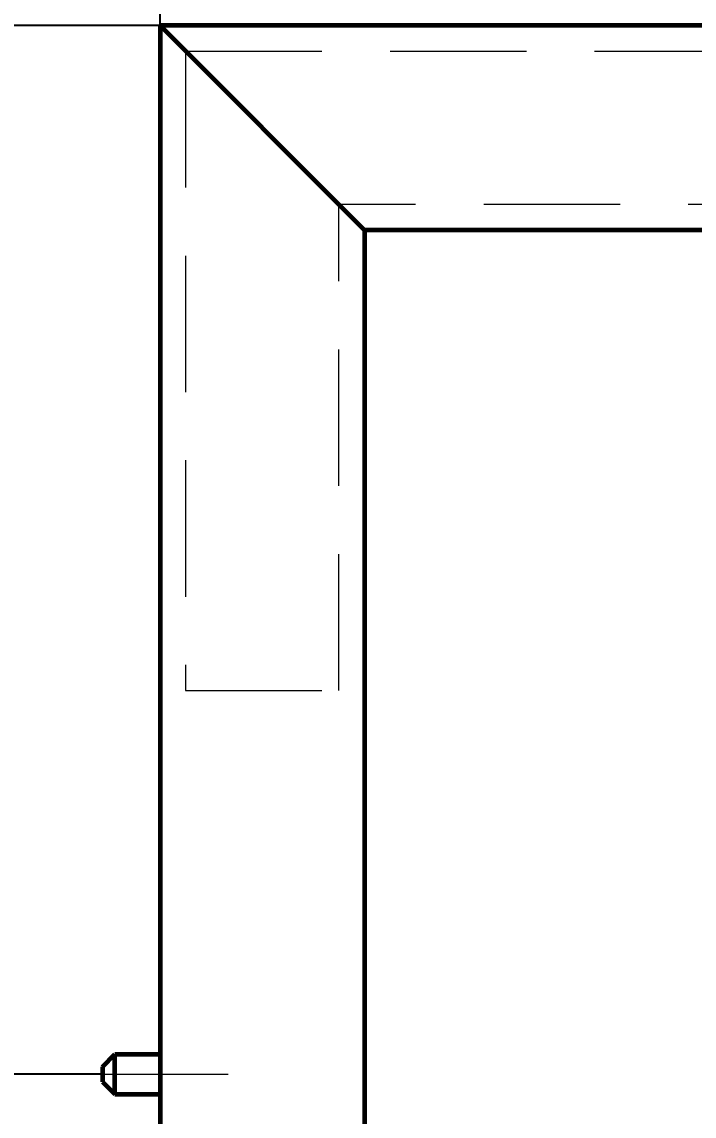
# Model space of a CAD drawing. Header units: millimetres. Extents: x -68 to 2520, y 0 to 297.
# Drawn here: x 2174.78 to 2194.51, y 180.42 to 212.5 of the extents above; entities that cross this region are included whole.
import ezdxf

# ---------------------------------------------------------------- set-up
doc = ezdxf.new("R2010")
doc.units = ezdxf.units.MM
for name, pattern in [('K5LT_AXLED', [13.660316, 9.160316, -1.5, 1.5, -1.5]), ('K5LT_BASIC', [0]), ('K5LT_DASHED', [6, 4, -2]), ('K5LT_THIN', [0])]:
    doc.linetypes.add(name, pattern=pattern)
doc.layers.add('Системный слой', color=7, linetype='Continuous')
doc.styles.add('KDIMTEXTSTYLE', font='GOST_AU.SHX', dxfattribs={"width": 0.96, "oblique": 15, "height": 5})
doc.dimstyles.new('KDIMSTYLE (1.50)', dxfattribs={"dimtxt": 5, "dimasz": 1, "dimexe": 2, "dimexo": 0, "dimgap": 1, "dimtad": 1, "dimlfac": 0.666667, "dimtxsty": 'KDIMTEXTSTYLE', "dimsah": 1, "dimcen": 0, "dimdle": 1, "dimadec": 0, "dimazin": 0, "dimtfac": 0.667, "dimtmove": 0, "dimatfit": 3, "dimfxl": 1, "dimtvp": 1, "dimtolj": 1, "dimtzin": 0, "dimarcsym": 0})

# ---------------------------------------------------------------- blocks, each defined once
blk = doc.blocks.new('KDIMARROW_01')
at = {"layer": 'Системный слой'}
blk.add_hatch(color=0, dxfattribs=at).paths.add_polyline_path([(0, 0), (-5, 0.658), (-4.5, 0), (-5, -0.658)])
at = {"layer": 'Системный слой', "color": 0, "linetype": 'K5LT_THIN', "lineweight": 18}
for p, q in [((-4.5, 0), (-5, 0.658)), ((-5, 0.658), (0, 0)), ((0, 0), (-5, -0.658)), ((-5, -0.658), (-4.5, 0)), ((0, 0), (-1, 0))]:
    blk.add_line(p, q, dxfattribs=at)

msp = doc.modelspace()

# ---------------------------------------------------------------- linework, layer by layer
at = {"layer": 'Системный слой', "color": 5, "linetype": 'K5LT_BASIC', "lineweight": 60, "true_color": 0x0000ff}
for p, q in [((2178.83456, 212.39632), (2178.83456, 89.39632)), ((2271.83456, 212.39632), (2178.83456, 212.39632)), ((2184.83456, 206.39632), (2178.83456, 212.39632)), ((2178.83456, 212.39632), (2178.83456, 89.39632)), ((2271.83456, 212.39632), (2178.83456, 212.39632)), ((2184.83456, 206.39632), (2178.83456, 212.39632)), ((2262.83456, 206.39632), (2184.83456, 206.39632)), ((2184.83456, 206.39632), (2184.83456, 95.39632)), ((2262.83456, 206.39632), (2184.83456, 206.39632)), ((2184.83456, 206.39632), (2184.83456, 95.39632)), ((2177.14406, 181.86682), (2177.51156, 182.23432)), ((2177.14406, 181.86682), (2177.51156, 182.23432)), ((2177.51156, 182.23432), (2178.83456, 182.23432)), ((2177.51156, 181.05894), (2177.51156, 182.23432)), ((2177.51156, 182.23432), (2178.83456, 182.23432)), ((2177.51156, 181.05894), (2177.51156, 182.23432)), ((2177.14406, 181.86516), (2177.14406, 181.42749)), ((2177.14406, 181.86516), (2177.14406, 181.42749)), ((2177.14406, 181.42582), (2177.51156, 181.05832)), ((2177.14406, 181.42582), (2177.51156, 181.05832)), ((2177.51156, 181.05894), (2178.83456, 181.05894)), ((2177.51156, 181.05894), (2178.83456, 181.05894)), ((2177.51156, 181.05832), (2178.83456, 181.05832)), ((2177.51156, 181.05832), (2178.83456, 181.05832))]:
    msp.add_line(p, q, dxfattribs=at)
at = {"layer": 'Системный слой', "color": 7, "linetype": 'K5LT_DASHED', "lineweight": 18}
for p, q in [((2179.58456, 211.64632), (2198.33456, 211.64632)), ((2179.58456, 211.64632), (2179.58456, 192.89632)), ((2198.33456, 207.14632), (2184.08456, 207.14632)), ((2184.08456, 192.89632), (2184.08456, 207.14632)), ((2179.58456, 192.89632), (2184.08456, 192.89632))]:
    msp.add_line(p, q, dxfattribs=at)
at = {"layer": 'Системный слой', "color": 30, "linetype": 'K5LT_AXLED', "lineweight": 18, "true_color": 0xff8000}
msp.add_line((2175.14406, 181.64632), (2180.83456, 181.64632), dxfattribs=at)
msp.add_line((2175.14406, 181.64632), (2180.83456, 181.64632), dxfattribs=at)

# ---------------------------------------------------------------- dimensions: what is measured, and where the dimension line sits
at = {"layer": 'Системный слой', "color": 7}
msp.add_linear_dim(base=(2268.83456, 229.24649), p1=(2178.83456, 212.39632), p2=(2268.83456, 212.39632), location=(2223.83456, 229.24649), text='\\H5.0;\\W0.965;\\Q15;\\H5.0;\\W0.965;\\Q15;\\Q15;В', dimstyle='KDIMSTYLE (1.50)', override={"dimexo": 0, "dimblk1": 'KDIMARROW_01', "dimblk2": 'KDIMARROW_01', "dimse1": 0, "dimse2": 0, "dimclrt": 7, "dimtolj": 1}, dxfattribs=at).render()
msp.add_linear_dim(base=(2268.83456, 229.24649), p1=(2178.83456, 212.39632), p2=(2268.83456, 212.39632), location=(2223.83456, 229.24649), text='\\H5.0;\\W0.965;\\Q15;\\H5.0;\\W0.965;\\Q15;\\Q15;В', dimstyle='KDIMSTYLE (1.50)', override={"dimexo": 0, "dimblk1": 'KDIMARROW_01', "dimblk2": 'KDIMARROW_01', "dimse1": 0, "dimse2": 0, "dimclrt": 7, "dimtolj": 1}, dxfattribs=at).render()
for base, p1, location, text in [((2155.82508, 212.39632), (2178.83456, 89.39632), (2155.82508, 150.39632), '\\H5.0;\\W0.965;\\Q15;\\H5.0;\\W0.965;\\Q15;\\Q15;Н'), ((2155.82508, 212.39632), (2178.83456, 89.39632), (2155.82508, 150.39632), '\\H5.0;\\W0.965;\\Q15;\\H5.0;\\W0.965;\\Q15;\\Q15;Н'), ((2171.62921, 212.39632), (2177.14406, 181.64632), (2171.62921, 197.39632), '\\H5.0;\\W0.965;\\Q15;\\H5.0;\\W0.965;\\Q15;\\Q15;Н/4'), ((2171.62921, 212.39632), (2177.14406, 181.64632), (2171.62921, 197.39632), '\\H5.0;\\W0.965;\\Q15;\\H5.0;\\W0.965;\\Q15;\\Q15;Н/4')]:
    msp.add_linear_dim(base=base, p1=p1, p2=(2178.83456, 212.39632), angle=90, location=location, text=text, dimstyle='KDIMSTYLE (1.50)', override={"dimexo": 0, "dimblk1": 'KDIMARROW_01', "dimblk2": 'KDIMARROW_01', "dimse1": 0, "dimse2": 0, "dimclrt": 7, "dimtolj": 1}, dxfattribs=at).render()

doc.saveas('drawing.dxf')
